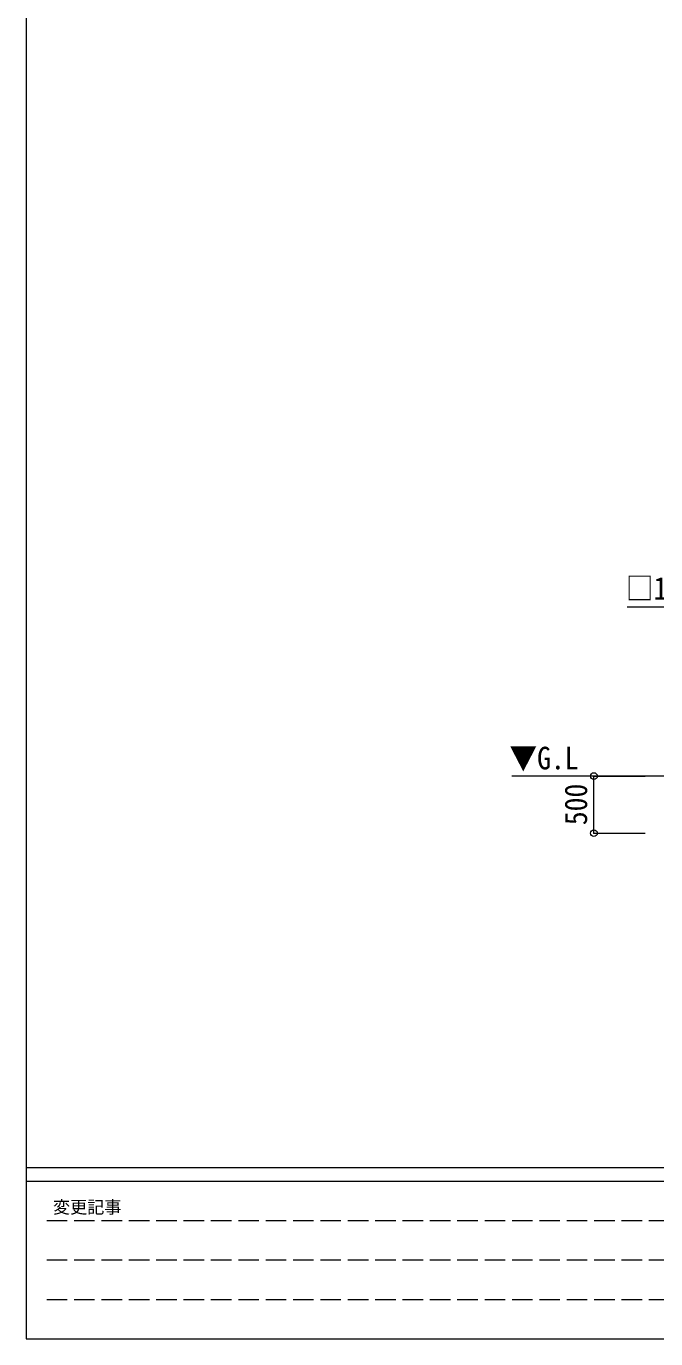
# Model space of a CAD drawing. Units: millimetres at full size, sheet at 1:60; details may follow other scales. Extents: x -16864 to 16864, y -11640 to 11640.
# Drawn here: x -16864 to -11344, y -11640 to -141 of the extents above; entities that cross this region are included whole.
import ezdxf
from ezdxf.enums import TextEntityAlignment as Align

# ---------------------------------------------------------------- set-up
doc = ezdxf.new("R2010")
doc.units = ezdxf.units.MM
doc.header["$LTSCALE"] = 60
doc.header["$PDMODE"] = 32
doc.header["$PDSIZE"] = 60
doc.linetypes.add('DASHED3', pattern=[4, 3, -1])
for name, color, linetype, lineweight in [('0-3_SHAPE', 7, 'Continuous', 9), ('0-7_PARTS2', 7, 'Continuous', 9), ('0-8_TABLE1', 6, 'Continuous', 9), ('F-0', 7, 'Continuous', 9)]:
    doc.layers.add(name, color=color, linetype=linetype, lineweight=lineweight)
doc.styles.add('ＭＳ ゴシック', font='')
doc.styles.get('ＭＳ ゴシック').set_extended_font_data('MS Gothic')

msp = doc.modelspace()

# ---------------------------------------------------------------- linework, layer by layer
at = {"layer": '0-3_SHAPE'}
msp.add_line((-10968.98, -6710.72), (-12605.18, -6710.72), dxfattribs=at)
at = {"layer": '0-8_TABLE1'}
for p, q in [((-11886.48, -6710.72), (-11436.48, -6710.72)), ((-11886.48, -7210.72), (-11886.48, -6710.72)), ((-11886.48, -7210.72), (-11436.48, -7210.72))]:
    msp.add_line(p, q, dxfattribs=at)
msp.add_lwpolyline([(-10843.98, -5231.39), (-10968.98, -5231.39), (-11593.56, -5231.39)], dxfattribs=at)
for p in [(-11886.48, -6710.72), (-11886.48, -7210.72)]:
    msp.add_point(p, dxfattribs=at)
at = {"layer": 'F-0', "color": 5, "lineweight": 5}
for p, q in [((-16864.12, 11640), (-16864.12, -11640)), ((-16864.12, -10140), (16015.88, -10140)), ((-16864.12, -10260), (10682.37, -10260)), ((-16864.12, -11640), (16015.88, -11640))]:
    msp.add_line(p, q, dxfattribs=at)
at = {"layer": 'F-0', "color": 4, "linetype": 'DASHED3'}
for p, q in [((-16684.12, -10605), (-7077.63, -10605)), ((-16684.12, -10950), (-7077.63, -10950)), ((-16684.12, -11295), (-7077.63, -11295))]:
    msp.add_line(p, q, dxfattribs=at)

# ---------------------------------------------------------------- texts
at = {"layer": '0-7_PARTS2', "style": 'ＭＳ ゴシック', "width": 0.9}
msp.add_text('▼G.L', height=197.9, dxfattribs=at).set_placement((-12627.46, -6711.01), align=Align.BOTTOM_LEFT)
at = {"layer": '0-8_TABLE1', "color": 7, "style": 'ＭＳ ゴシック', "width": 0.9}
msp.add_text('□125', height=197.9, dxfattribs=at).set_placement((-11606.16, -5223.53), align=Align.BOTTOM_LEFT)
msp.add_text('500', height=197.9, rotation=90, dxfattribs=at).set_placement((-11886.48, -7140.72), align=Align.BOTTOM_LEFT)
at = {"layer": 'F-0', "style": 'ＭＳ ゴシック'}
msp.add_text('変更記事', height=110, dxfattribs=at).set_placement((-16629.67, -10575), align=Align.BOTTOM_LEFT)

doc.saveas('drawing.dxf')
